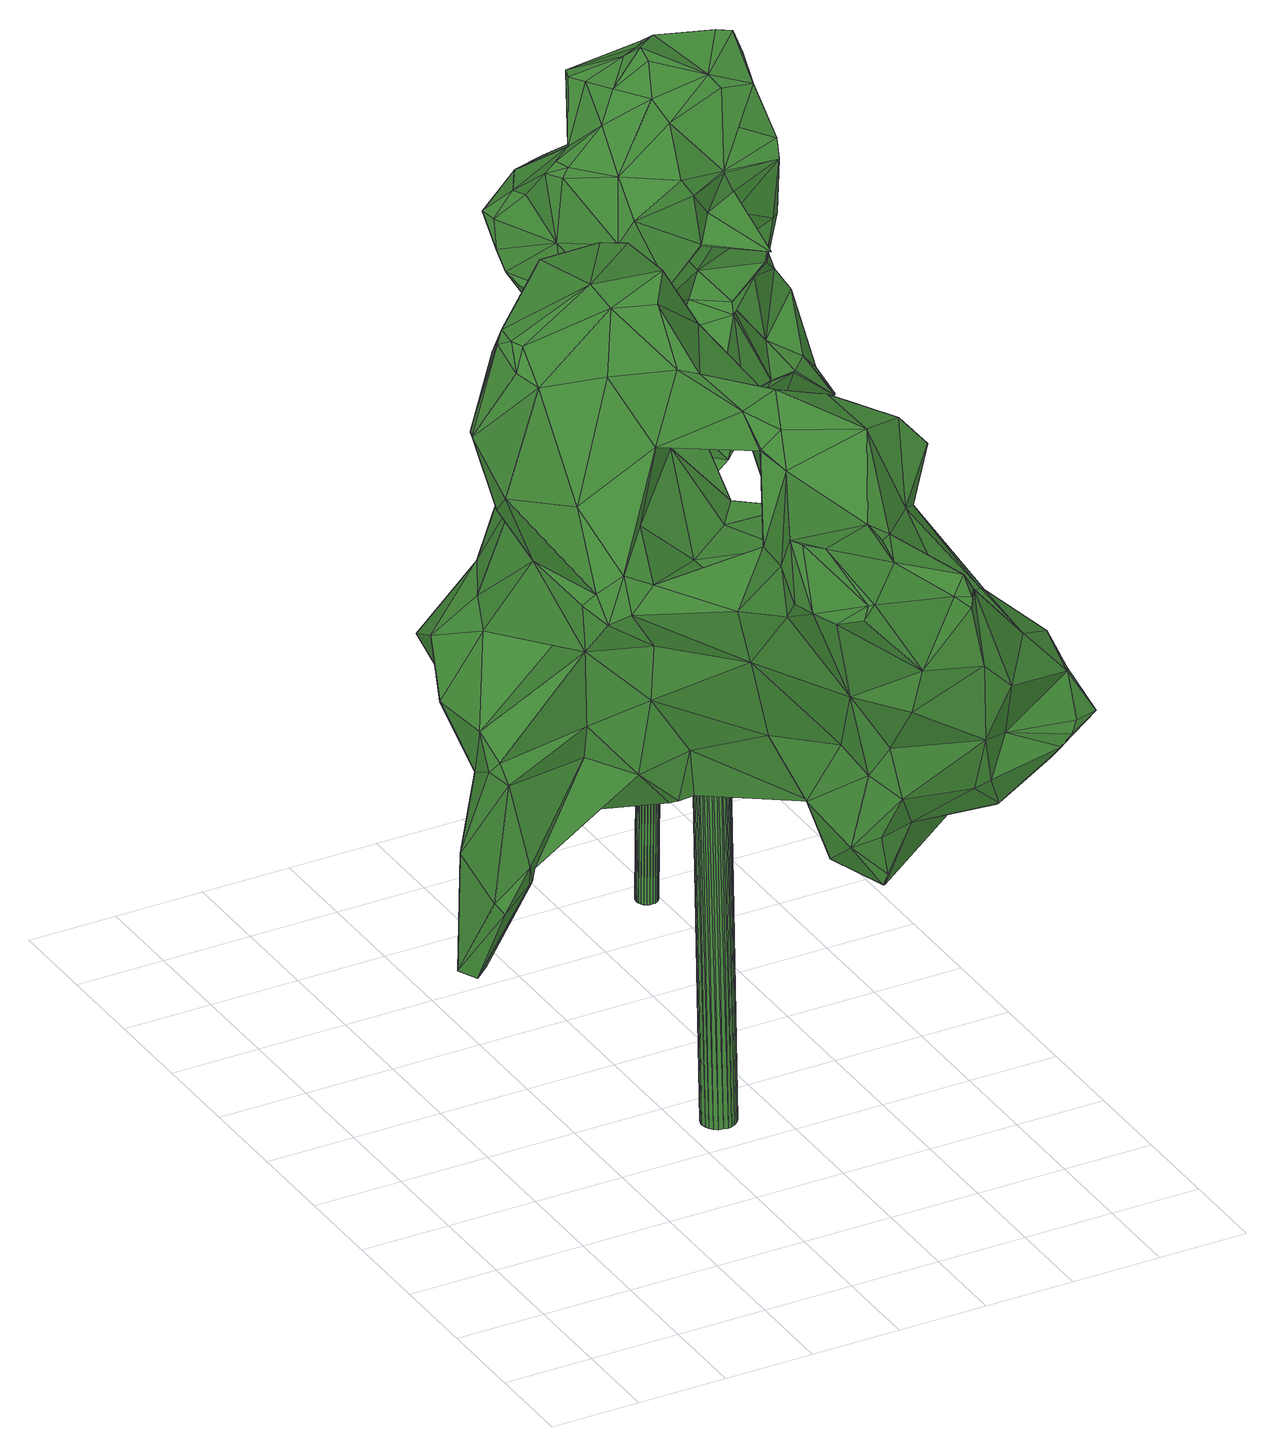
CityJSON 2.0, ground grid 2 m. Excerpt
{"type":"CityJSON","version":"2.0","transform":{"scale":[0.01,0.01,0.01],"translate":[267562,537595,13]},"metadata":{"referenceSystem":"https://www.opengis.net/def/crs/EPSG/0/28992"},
"CityObjects":{
"tree1":{"type":"SolitaryVegetationObject","attributes":{"gtid":119,"crown_width_m":10.82,"crown_median_z":24.97,"crown_r50_m":0.402,"crown_porosity":0.892,"trunk_H_m":11.79,"trunk_DBH_m":0.772,"trunk_radius_m":0.386,"trunk_base_height_m":13.18,"original_gtid":"119"},"geometry":[{"type":"Solid","lod":"3","boundaries":[[[[0,1,2]],[[3,4,5]],[[6,7,8]],[[9,10,11]],[[12,13,14]],[[14,15,11]],[[16,17,18]],[[19,17,16]],[[20,3,5]],[[21,22,23]],[[24,25,26]],[[27,28,1]],[[29,30,31]],[[32,33,34]],[[18,17,35]],[[36,37,38]],[[39,40,8]],[[41,42,43]],[[31,30,44]],[[45,46,47]],[[46,45,48]],[[49,50,51]],[[52,53,54]],[[55,56,57]],[[56,58,57]],[[59,60,61]],[[62,63,64]],[[65,64,63]],[[66,67,68]],[[69,68,67]],[[69,67,66]],[[46,48,70]],[[71,72,73]],[[73,74,71]],[[66,75,76]],[[31,77,78]],[[74,79,71]],[[26,80,81]],[[82,83,84]],[[70,85,38]],[[34,48,86]],[[35,87,88]],[[85,33,89]],[[90,10,9]],[[89,33,32]],[[91,92,82]],[[32,34,86]],[[93,94,95]],[[94,96,95]],[[70,33,85]],[[97,98,99]],[[100,101,102]],[[36,103,37]],[[104,105,106]],[[36,107,103]],[[40,39,108]],[[11,15,9]],[[27,78,77]],[[88,18,35]],[[109,110,111]],[[112,113,114]],[[115,3,116]],[[1,29,78]],[[89,38,85]],[[89,32,117]],[[118,119,120]],[[121,122,23]],[[123,124,125]],[[27,1,78]],[[126,127,36]],[[126,36,38]],[[127,107,36]],[[19,128,129]],[[117,114,113]],[[130,37,131]],[[130,131,132]],[[103,132,131]],[[37,103,131]],[[35,17,133]],[[21,23,122]],[[16,128,19]],[[78,29,31]],[[42,134,135]],[[76,75,136]],[[137,136,75]],[[44,138,92]],[[139,140,81]],[[116,136,115]],[[76,136,116]],[[33,48,34]],[[133,59,35]],[[33,70,48]],[[26,25,90]],[[135,141,142]],[[9,15,143]],[[144,145,146]],[[147,148,149]],[[150,151,152]],[[148,153,154]],[[59,61,87]],[[59,87,35]],[[64,65,155]],[[103,156,157]],[[107,124,123]],[[5,158,159]],[[75,160,137]],[[137,160,161]],[[162,160,75]],[[66,162,75]],[[51,1,49]],[[163,98,164]],[[94,40,96]],[[8,40,94]],[[165,166,167]],[[49,1,28]],[[133,60,59]],[[168,110,169]],[[49,28,27]],[[169,110,54]],[[1,51,2]],[[51,15,2]],[[141,72,142]],[[170,171,172]],[[173,174,175]],[[2,15,14]],[[2,14,0]],[[43,42,142]],[[54,176,169]],[[72,43,142]],[[129,98,177]],[[178,177,98]],[[11,12,14]],[[135,142,42]],[[15,51,143]],[[104,42,41]],[[175,17,179]],[[175,179,173]],[[134,42,104]],[[169,43,168]],[[176,43,169]],[[176,54,53]],[[180,181,52]],[[41,43,176]],[[182,183,99]],[[17,175,184]],[[30,185,138]],[[174,173,144]],[[24,174,144]],[[186,113,187]],[[186,187,182]],[[127,161,124]],[[188,79,57]],[[72,71,43]],[[189,190,149]],[[99,98,182]],[[43,71,168]],[[110,191,111]],[[4,192,154]],[[193,139,194]],[[193,195,139]],[[94,119,196]],[[56,183,182]],[[38,130,70]],[[37,130,38]],[[135,100,141]],[[135,134,100]],[[90,9,143]],[[90,143,51]],[[82,92,197]],[[83,198,84]],[[128,98,129]],[[24,26,174]],[[41,105,104]],[[176,105,41]],[[176,53,105]],[[106,105,53]],[[71,79,191]],[[123,199,152]],[[154,200,201]],[[202,171,127]],[[202,127,126]],[[110,203,204]],[[205,203,110]],[[206,109,207]],[[193,194,164]],[[193,164,16]],[[71,191,168]],[[145,101,146]],[[206,207,108]],[[206,108,39]],[[208,166,197]],[[202,117,209]],[[210,209,117]],[[115,192,3]],[[52,106,53]],[[110,168,191]],[[211,77,31]],[[27,77,212]],[[102,101,97]],[[145,97,101]],[[87,213,88]],[[57,79,74]],[[172,190,170]],[[66,125,162]],[[93,95,152]],[[45,108,214]],[[45,214,86]],[[165,215,216]],[[49,212,50]],[[217,10,25]],[[10,90,25]],[[218,73,100]],[[141,100,73]],[[182,187,56]],[[89,117,38]],[[126,38,117]],[[188,111,79]],[[110,204,52]],[[110,52,54]],[[94,196,8]],[[153,209,210]],[[147,209,153]],[[86,48,45]],[[154,219,4]],[[5,159,20]],[[220,221,222]],[[6,8,196]],[[146,221,220]],[[146,220,222]],[[222,223,224]],[[136,137,170]],[[154,225,148]],[[189,148,225]],[[13,208,14]],[[14,208,0]],[[216,198,83]],[[221,226,223]],[[144,146,24]],[[4,3,192]],[[173,178,144]],[[123,227,107]],[[138,185,197]],[[7,228,229]],[[230,188,231]],[[63,231,188]],[[207,109,111]],[[107,227,103]],[[22,64,23]],[[189,149,148]],[[146,222,232]],[[146,232,24]],[[233,86,234]],[[114,233,234]],[[138,44,30]],[[6,196,121]],[[119,121,196]],[[3,20,116]],[[93,20,120]],[[20,159,120]],[[178,145,144]],[[61,235,87]],[[213,87,235]],[[178,98,97]],[[27,212,49]],[[213,235,195]],[[195,235,139]],[[19,179,17]],[[18,195,16]],[[88,195,18]],[[88,213,195]],[[211,212,77]],[[170,190,189]],[[204,215,180]],[[216,215,204]],[[100,102,218]],[[141,73,72]],[[81,80,211]],[[50,211,80]],[[197,92,138]],[[56,236,58]],[[97,183,218]],[[99,183,97]],[[222,221,223]],[[104,221,134]],[[218,102,97]],[[167,224,223]],[[150,68,69]],[[152,68,150]],[[155,205,206]],[[139,61,140]],[[139,235,61]],[[184,140,17]],[[17,140,133]],[[147,153,148]],[[221,146,101]],[[221,101,134]],[[132,46,130]],[[70,130,46]],[[229,39,7]],[[76,116,69]],[[115,136,170]],[[115,170,189]],[[209,171,202]],[[25,24,232]],[[81,237,139]],[[211,237,81]],[[112,234,62]],[[114,234,112]],[[110,109,205]],[[206,205,109]],[[94,93,119]],[[120,119,93]],[[58,22,21]],[[104,106,181]],[[122,118,91]],[[113,163,238]],[[215,167,226]],[[226,167,223]],[[173,179,129]],[[76,69,66]],[[123,125,66]],[[184,81,140]],[[167,215,165]],[[230,231,214]],[[58,21,57]],[[65,57,21]],[[63,62,214]],[[158,91,118]],[[158,120,159]],[[158,118,120]],[[174,184,175]],[[22,239,64]],[[116,20,69]],[[167,208,217]],[[82,84,91]],[[217,208,13]],[[7,6,228]],[[128,164,98]],[[16,164,128]],[[16,195,193]],[[91,84,122]],[[170,137,240]],[[206,229,228]],[[163,200,238]],[[194,200,163]],[[194,139,237]],[[178,129,177]],[[129,178,173]],[[103,157,132]],[[149,190,147]],[[238,200,154]],[[20,151,69]],[[147,190,172]],[[241,242,224]],[[198,122,84]],[[198,204,122]],[[163,113,186]],[[40,108,157]],[[189,192,115]],[[26,184,174]],[[26,81,184]],[[73,55,74]],[[57,74,55]],[[178,97,145]],[[32,233,114]],[[132,157,46]],[[45,157,108]],[[202,126,117]],[[46,157,47]],[[45,47,157]],[[122,121,118]],[[119,118,121]],[[227,96,156]],[[194,163,164]],[[201,200,243]],[[73,218,55]],[[155,6,121]],[[155,206,6]],[[63,214,231]],[[12,11,10]],[[121,23,155]],[[10,217,13]],[[219,31,44]],[[219,44,4]],[[215,226,180]],[[60,140,61]],[[238,153,210]],[[238,210,113]],[[98,163,186]],[[98,186,182]],[[32,114,117]],[[83,197,166]],[[83,166,165]],[[113,210,117]],[[133,140,60]],[[90,51,50]],[[96,227,95]],[[152,95,227]],[[123,152,227]],[[44,158,5]],[[5,4,44]],[[214,108,230]],[[10,13,12]],[[224,242,222]],[[56,55,183]],[[218,183,55]],[[112,187,113]],[[232,222,242]],[[129,179,19]],[[204,203,122]],[[86,233,32]],[[65,205,155]],[[212,211,50]],[[1,185,29]],[[191,79,111]],[[150,69,151]],[[216,83,165]],[[216,204,198]],[[52,181,106]],[[204,180,52]],[[160,124,161]],[[241,232,242]],[[154,201,219]],[[31,219,201]],[[64,155,23]],[[244,201,243]],[[211,244,237]],[[194,237,244]],[[194,244,243]],[[134,101,100]],[[170,240,171]],[[8,7,39]],[[206,228,6]],[[31,201,211]],[[211,201,244]],[[104,181,221]],[[221,181,226]],[[62,236,112]],[[64,236,62]],[[197,83,82]],[[162,125,124]],[[160,162,124]],[[236,56,187]],[[236,187,112]],[[93,151,20]],[[207,188,230]],[[207,230,108]],[[152,151,93]],[[63,188,57]],[[65,63,57]],[[226,181,180]],[[96,40,156]],[[90,80,26]],[[50,80,90]],[[0,185,1]],[[30,29,185]],[[245,197,185]],[[245,185,0]],[[205,21,203]],[[122,203,21]],[[172,171,147]],[[209,147,171]],[[208,167,166]],[[58,236,22]],[[189,225,192]],[[154,192,225]],[[227,156,103]],[[40,157,156]],[[245,0,197]],[[0,208,197]],[[66,199,123]],[[68,152,199]],[[68,199,66]],[[127,124,107]],[[171,240,127]],[[127,240,161]],[[224,167,241]],[[217,241,167]],[[25,232,241]],[[25,241,217]],[[207,111,188]],[[205,65,21]],[[240,137,161]],[[64,239,236]],[[22,236,239]],[[39,229,206]],[[158,246,91]],[[92,91,246]],[[44,246,158]],[[92,246,44]],[[153,238,154]],[[243,200,194]],[[214,234,86]],[[62,234,214]],[[247,248,249]],[[247,249,250]],[[250,249,251]],[[250,251,252]],[[249,248,253]],[[249,253,251]],[[251,253,254]],[[251,254,252]],[[253,248,255]],[[253,255,254]],[[254,255,256]],[[254,256,252]],[[255,248,257]],[[255,257,256]],[[256,257,258]],[[256,258,252]],[[257,248,259]],[[257,259,258]],[[258,259,260]],[[258,260,252]],[[259,248,261]],[[259,261,260]],[[260,261,262]],[[260,262,252]],[[261,248,263]],[[261,263,262]],[[262,263,264]],[[262,264,252]],[[263,248,265]],[[263,265,264]],[[264,265,266]],[[264,266,252]],[[265,248,267]],[[265,267,266]],[[266,267,268]],[[266,268,252]],[[267,248,269]],[[267,269,268]],[[268,269,270]],[[268,270,252]],[[269,248,271]],[[269,271,270]],[[270,271,272]],[[270,272,252]],[[271,248,273]],[[271,273,272]],[[272,273,274]],[[272,274,252]],[[273,248,275]],[[273,275,274]],[[274,275,276]],[[274,276,252]],[[275,248,277]],[[275,277,276]],[[276,277,278]],[[276,278,252]],[[277,248,279]],[[277,279,278]],[[278,279,280]],[[278,280,252]],[[279,248,281]],[[279,281,280]],[[280,281,282]],[[280,282,252]],[[281,248,283]],[[281,283,282]],[[282,283,284]],[[282,284,252]],[[283,248,285]],[[283,285,284]],[[284,285,286]],[[284,286,252]],[[285,248,287]],[[285,287,286]],[[286,287,288]],[[286,288,252]],[[287,248,289]],[[287,289,288]],[[288,289,290]],[[288,290,252]],[[289,248,291]],[[289,291,290]],[[290,291,292]],[[290,292,252]],[[291,248,293]],[[291,293,292]],[[292,293,294]],[[292,294,252]],[[293,248,295]],[[293,295,294]],[[294,295,296]],[[294,296,252]],[[295,248,247]],[[295,247,296]],[[296,247,250]],[[296,250,252]]]]}]},
"tree2":{"type":"SolitaryVegetationObject","attributes":{"gtid":88,"crown_width_m":6.3,"crown_median_z":26.91,"crown_r50_m":0.338,"crown_porosity":0.909,"trunk_H_m":13.81,"trunk_DBH_m":0.476,"trunk_radius_m":0.238,"trunk_base_height_m":13.1,"original_gtid":"88"},"geometry":[{"type":"Solid","lod":"3","boundaries":[[[[297,298,299]],[[300,301,302]],[[303,304,305]],[[306,307,308]],[[309,310,311]],[[312,313,314]],[[315,316,317]],[[318,319,320]],[[310,321,322]],[[310,322,311]],[[323,324,325]],[[326,327,328]],[[326,328,329]],[[330,331,332]],[[333,334,335]],[[336,337,338]],[[339,311,322]],[[314,340,341]],[[342,343,344]],[[345,346,347]],[[348,349,350]],[[350,326,344]],[[351,344,326]],[[352,353,354]],[[353,355,354]],[[331,356,357]],[[358,359,348]],[[360,352,361]],[[362,363,307]],[[364,365,366]],[[297,367,298]],[[368,367,297]],[[298,367,299]],[[369,370,371]],[[369,371,364]],[[372,373,335]],[[374,375,312]],[[318,320,347]],[[318,347,376]],[[377,378,308]],[[378,306,308]],[[378,379,306]],[[380,381,382]],[[383,384,385]],[[355,386,387]],[[355,387,354]],[[388,381,389]],[[390,301,391]],[[300,391,301]],[[345,347,392]],[[393,394,395]],[[396,301,324]],[[372,397,383]],[[396,398,399]],[[392,400,401]],[[402,403,404]],[[402,405,403]],[[406,337,336]],[[407,321,404]],[[408,409,410]],[[406,411,337]],[[410,337,411]],[[324,301,390]],[[379,412,413]],[[334,333,414]],[[415,416,414]],[[417,341,418]],[[419,420,421]],[[308,307,377]],[[386,422,405]],[[423,424,402]],[[423,402,404]],[[425,310,309]],[[335,343,342]],[[416,415,426]],[[413,306,379]],[[427,314,341]],[[421,428,429]],[[430,427,431]],[[427,430,314]],[[303,432,304]],[[433,434,381]],[[388,433,381]],[[380,389,381]],[[389,375,435]],[[307,306,362]],[[410,436,337]],[[407,403,437]],[[438,439,378]],[[440,441,376]],[[310,442,423]],[[425,442,310]],[[390,325,324]],[[413,412,348]],[[443,444,445]],[[324,323,396]],[[405,446,315]],[[447,315,446]],[[344,351,448]],[[344,448,342]],[[448,351,449]],[[450,401,377]],[[451,452,434]],[[352,453,361]],[[454,455,456]],[[457,458,421]],[[428,456,459]],[[434,452,381]],[[395,460,393]],[[348,350,413]],[[459,451,429]],[[434,461,451]],[[451,461,429]],[[353,462,355]],[[461,434,433]],[[459,429,428]],[[312,314,463]],[[464,465,466]],[[377,307,363]],[[467,468,435]],[[416,468,467]],[[469,468,416]],[[389,435,468]],[[389,380,340]],[[448,333,342]],[[357,356,470]],[[326,471,351]],[[469,416,426]],[[338,439,336]],[[417,418,472]],[[342,333,335]],[[349,327,326]],[[429,461,419]],[[429,419,421]],[[433,469,419]],[[426,419,469]],[[433,419,461]],[[320,473,474]],[[475,420,476]],[[475,476,449]],[[352,477,353]],[[331,357,478]],[[361,453,408]],[[479,480,306]],[[481,482,483]],[[321,310,423]],[[321,423,404]],[[413,479,306]],[[350,479,413]],[[436,409,484]],[[484,409,408]],[[395,318,441]],[[376,441,318]],[[297,299,473]],[[485,408,486]],[[382,340,380]],[[343,487,488]],[[489,338,490]],[[317,316,485]],[[383,397,384]],[[466,491,492]],[[330,422,386]],[[453,493,494]],[[472,495,496]],[[372,497,373]],[[498,499,490]],[[500,499,498]],[[375,335,334]],[[425,309,501]],[[451,459,452]],[[375,372,335]],[[489,358,412]],[[502,440,503]],[[305,304,504]],[[359,489,499]],[[490,499,489]],[[344,479,350]],[[362,480,363]],[[306,480,362]],[[477,360,300]],[[391,300,360]],[[450,377,363]],[[470,356,398]],[[505,470,398]],[[325,506,406]],[[396,399,301]],[[471,492,351]],[[469,433,468]],[[388,468,433]],[[339,507,366]],[[322,507,339]],[[300,508,477]],[[302,508,300]],[[356,331,462]],[[343,479,344]],[[426,415,419]],[[352,360,477]],[[301,399,302]],[[509,332,478]],[[317,486,510]],[[473,357,474]],[[449,351,492]],[[327,432,328]],[[393,460,431]],[[490,511,498]],[[512,498,511]],[[502,503,463]],[[463,430,502]],[[330,364,366]],[[410,409,436]],[[330,366,422]],[[431,427,417]],[[485,486,513]],[[476,419,415]],[[325,390,506]],[[472,496,417]],[[509,514,370]],[[504,501,454]],[[515,360,361]],[[515,361,410]],[[444,504,304]],[[437,403,405]],[[402,447,446]],[[402,446,405]],[[331,355,462]],[[404,403,407]],[[492,491,475]],[[412,358,348]],[[493,352,354]],[[420,475,421]],[[453,494,315]],[[432,500,516]],[[326,350,349]],[[444,443,425]],[[457,475,305]],[[487,480,488]],[[474,357,470]],[[450,346,345]],[[450,487,346]],[[312,463,374]],[[488,480,479]],[[488,479,343]],[[383,385,497]],[[517,443,498]],[[512,517,498]],[[448,414,333]],[[421,458,428]],[[457,456,458]],[[415,414,448]],[[456,428,458]],[[407,507,321]],[[437,507,407]],[[303,328,432]],[[372,374,397]],[[472,309,495]],[[331,478,332]],[[299,518,473]],[[388,389,468]],[[501,418,454]],[[454,418,455]],[[302,399,519]],[[318,395,394]],[[318,394,297]],[[411,406,506]],[[490,484,511]],[[338,484,490]],[[424,442,512]],[[450,480,487]],[[363,480,450]],[[303,465,464]],[[305,465,303]],[[487,384,346]],[[341,340,382]],[[495,368,520]],[[427,341,417]],[[329,328,303]],[[473,518,357]],[[432,445,304]],[[516,445,432]],[[477,508,353]],[[462,353,508]],[[521,311,339]],[[443,516,498]],[[511,408,485]],[[511,485,512]],[[305,491,465]],[[449,492,475]],[[367,365,299]],[[367,368,365]],[[521,366,365]],[[420,419,476]],[[476,415,448]],[[476,448,449]],[[521,339,366]],[[521,309,311]],[[368,521,365]],[[359,327,349]],[[464,471,329]],[[375,389,313]],[[375,313,312]],[[321,507,322]],[[366,507,422]],[[422,507,405]],[[437,405,507]],[[303,464,329]],[[359,499,327]],[[398,356,462]],[[408,410,361]],[[391,360,410]],[[515,410,360]],[[423,442,424]],[[323,522,396]],[[400,522,323]],[[523,297,394]],[[523,368,297]],[[512,442,517]],[[323,325,524]],[[524,438,377]],[[325,406,524]],[[396,522,470]],[[400,470,522]],[[375,467,435]],[[389,340,313]],[[314,313,340]],[[444,501,504]],[[425,501,444]],[[456,457,454]],[[438,378,377]],[[472,418,501]],[[472,501,309]],[[320,319,473]],[[489,359,358]],[[391,410,411]],[[391,411,390]],[[354,387,493]],[[349,348,359]],[[500,327,499]],[[489,412,379]],[[525,401,400]],[[345,401,450]],[[392,401,345]],[[524,401,525]],[[524,525,323]],[[524,377,401]],[[525,400,323]],[[493,453,352]],[[304,445,444]],[[305,454,457]],[[305,504,454]],[[443,445,516]],[[456,452,459]],[[381,452,382]],[[417,520,431]],[[368,523,520]],[[431,520,393]],[[523,393,520]],[[341,382,526]],[[509,518,299]],[[332,509,370]],[[456,455,452]],[[509,478,518]],[[478,357,518]],[[523,394,393]],[[305,475,491]],[[465,491,466]],[[326,329,471]],[[373,343,335]],[[524,439,438]],[[524,406,439]],[[336,439,406]],[[489,439,338]],[[489,379,439]],[[379,378,439]],[[372,383,497]],[[510,315,317]],[[374,372,375]],[[315,494,405]],[[483,527,481]],[[327,500,432]],[[510,453,315]],[[502,430,431]],[[511,484,408]],[[337,484,338]],[[503,440,528]],[[503,528,384]],[[464,466,471]],[[492,471,466]],[[302,519,508]],[[462,508,519]],[[398,462,519]],[[398,519,399]],[[494,387,386]],[[411,506,390]],[[487,385,384]],[[505,398,396]],[[332,370,369]],[[392,529,400]],[[494,493,387]],[[474,529,320]],[[320,529,392]],[[470,400,529]],[[470,529,474]],[[505,396,470]],[[484,337,436]],[[530,442,443]],[[530,443,517]],[[530,517,442]],[[496,520,417]],[[495,520,496]],[[309,521,495]],[[368,495,521]],[[330,369,364]],[[332,369,330]],[[384,397,503]],[[502,460,440]],[[510,486,453]],[[408,453,486]],[[373,497,343]],[[346,384,528]],[[346,528,347]],[[376,528,440]],[[376,347,528]],[[330,355,331]],[[386,355,330]],[[297,319,318]],[[375,414,467]],[[334,414,375]],[[467,414,416]],[[297,473,319]],[[314,430,463]],[[320,392,347]],[[494,386,405]],[[503,397,463]],[[425,443,442]],[[502,431,460]],[[463,397,374]],[[364,371,365]],[[452,526,382]],[[516,500,498]],[[482,481,527]],[[482,527,483]],[[402,424,447]],[[315,447,316]],[[317,513,486]],[[485,513,317]],[[441,460,395]],[[440,460,441]],[[341,455,418]],[[485,316,447]],[[485,447,512]],[[424,512,447]],[[475,531,421]],[[421,531,457]],[[475,457,531]],[[365,371,514]],[[299,514,509]],[[365,514,299]],[[370,514,371]],[[455,341,526]],[[455,526,452]],[[343,385,487]],[[497,385,343]],[[532,533,534]],[[532,534,535]],[[535,534,536]],[[535,536,537]],[[534,533,538]],[[534,538,536]],[[536,538,539]],[[536,539,537]],[[538,533,540]],[[538,540,539]],[[539,540,541]],[[539,541,537]],[[540,533,542]],[[540,542,541]],[[541,542,543]],[[541,543,537]],[[542,533,544]],[[542,544,543]],[[543,544,545]],[[543,545,537]],[[544,533,546]],[[544,546,545]],[[545,546,547]],[[545,547,537]],[[546,533,548]],[[546,548,547]],[[547,548,549]],[[547,549,537]],[[548,533,550]],[[548,550,549]],[[549,550,551]],[[549,551,537]],[[550,533,552]],[[550,552,551]],[[551,552,553]],[[551,553,537]],[[552,533,554]],[[552,554,553]],[[553,554,555]],[[553,555,537]],[[554,533,556]],[[554,556,555]],[[555,556,557]],[[555,557,537]],[[556,533,558]],[[556,558,557]],[[557,558,559]],[[557,559,537]],[[558,533,560]],[[558,560,559]],[[559,560,561]],[[559,561,537]],[[560,533,562]],[[560,562,561]],[[561,562,563]],[[561,563,537]],[[562,533,564]],[[562,564,563]],[[563,564,565]],[[563,565,537]],[[564,533,566]],[[564,566,565]],[[565,566,567]],[[565,567,537]],[[566,533,568]],[[566,568,567]],[[567,568,569]],[[567,569,537]],[[568,533,570]],[[568,570,569]],[[569,570,571]],[[569,571,537]],[[570,533,572]],[[570,572,571]],[[571,572,573]],[[571,573,537]],[[572,533,574]],[[572,574,573]],[[573,574,575]],[[573,575,537]],[[574,533,576]],[[574,576,575]],[[575,576,577]],[[575,577,537]],[[576,533,578]],[[576,578,577]],[[577,578,579]],[[577,579,537]],[[578,533,580]],[[578,580,579]],[[579,580,581]],[[579,581,537]],[[580,533,532]],[[580,532,581]],[[581,532,535]],[[581,535,537]]]]}]}
},
"vertices":[
[703,1130,854],[675,1007,715],[680,1139,821],[1052,522,937],[862,557,870],[888,558,971],[985,622,1563],[1008,597,1597],[1066,531,1580],[491,1188,808],[532,1202,911],[543,1269,852],[559,1257,874],[564,1211,924],[577,1257,856],[551,1232,798],[150,620,990],[101,734,786],[87,564,760],[135,674,998],[1044,540,1031],[658,866,1511],[669,787,1286],[760,828,1322],[223,1142,1056],[432,1006,988],[304,1019,850],[677,952,693],[670,975,694],[723,906,761],[762,876,837],[695,816,775],[612,183,1489],[681,78,1543],[630,259,1607],[56,662,561],[933,50,1345],[910,60,1483],[796,59,1368],[1001,534,1658],[966,439,1505],[554,1227,1796],[402,1109,1736],[554,1014,1848],[768,710,935],[815,323,1569],[804,192,1551],[834,297,1540],[671,238,1597],[644,998,692],[589,972,722],[568,1124,745],[681,1184,1600],[705,1226,1729],[734,1212,1747],[400,788,1487],[430,648,1389],[578,783,1579],[538,775,1411],[105,690,545],[134,696,530],[137,692,529],[657,475,1483],[710,584,1636],[763,576,1397],[751,707,1589],[1270,194,1070],[1237,233,1103],[1237,256,1128],[1162,327,949],[694,74,1544],[551,923,1840],[403,1023,1741],[388,929,1697],[518,878,1712],[1175,210,978],[1176,262,934],[643,886,716],[696,927,718],[633,793,1740],[486,932,864],[309,838,763],[814,920,1187],[809,1021,1188],[808,943,1273],[670,75,1513],[617,289,1606],[83,627,553],[103,549,737],[637,129,1486],[482,1156,800],[809,809,1220],[811,835,1031],[1065,456,1256],[1037,539,1440],[1114,379,1302],[1093,359,1322],[313,814,1371],[358,678,1216],[356,686,1320],[299,1045,1546],[352,972,1418],[256,864,1481],[968,158,1460],[458,1251,1594],[580,1264,1757],[584,1274,1734],[1002,60,1273],[896,477,1690],[827,785,1641],[788,988,1703],[675,775,1728],[572,427,1380],[609,441,1243],[623,312,1412],[1033,367,815],[1147,359,913],[697,182,1271],[902,654,1299],[998,610,1296],[1029,563,1194],[912,666,1398],[804,880,1339],[1207,201,1177],[1049,173,1092],[1213,171,1076],[782,77,1265],[948,71,1156],[148,655,1025],[147,737,1057],[877,74,1512],[916,69,1502],[917,106,1535],[125,753,645],[311,1075,1539],[375,1076,1726],[1071,248,878],[1028,160,939],[812,862,965],[253,698,727],[159,748,660],[368,987,1706],[392,1051,1741],[543,1200,784],[193,1027,1120],[279,989,1209],[329,1081,1229],[710,201,903],[716,300,824],[785,203,794],[1170,261,1056],[1078,316,1067],[1232,332,1197],[686,345,944],[758,455,866],[882,642,1442],[986,289,1358],[861,315,1538],[813,563,1080],[982,545,1056],[1175,166,1026],[984,114,1030],[1199,164,1051],[483,629,1092],[368,689,1032],[734,1191,1210],[755,1098,1132],[701,1213,1194],[678,937,1886],[729,1176,1812],[860,223,909],[812,171,1003],[772,187,917],[145,900,1045],[286,992,869],[160,775,940],[678,1200,1815],[366,822,1158],[246,903,1180],[156,773,942],[621,1142,1361],[540,1210,1545],[388,635,1292],[380,671,1348],[268,849,770],[752,919,852],[488,625,1220],[433,619,1310],[707,653,1694],[804,232,773],[795,201,817],[639,886,1844],[986,417,848],[369,703,952],[459,637,919],[181,585,807],[1027,568,1445],[854,1018,1033],[800,976,1274],[1240,263,1145],[570,624,952],[588,639,833],[788,181,1125],[669,953,1462],[805,1102,1510],[808,814,1609],[921,689,1655],[794,674,1710],[644,1157,988],[748,198,1064],[725,272,1103],[550,833,766],[615,941,708],[190,604,754],[730,511,1622],[675,1144,1315],[706,1072,1312],[575,1127,986],[244,804,1542],[666,648,863],[448,1122,1241],[453,1120,1483],[453,1154,1246],[518,1164,1264],[488,1161,1245],[752,321,841],[603,1155,1328],[1124,235,1271],[967,641,1625],[975,621,1630],[760,590,1668],[711,582,1640],[330,1081,1134],[609,255,1475],[616,324,1527],[225,659,723],[489,628,1362],[331,800,779],[670,478,1035],[706,548,1256],[955,131,1009],[487,1125,1218],[471,1152,1230],[551,638,832],[538,654,822],[694,1035,891],[728,723,1049],[714,695,19],[675,695,18],[712,705,19],[690,693,1198],[689,703,1198],[652,693,1197],[708,714,19],[685,713,1198],[702,722,18],[679,721,1198],[694,728,18],[671,727,1197],[685,732,18],[662,731,1197],[675,734,18],[652,732,1197],[665,732,18],[642,731,1197],[656,728,18],[632,727,1197],[648,722,17],[624,721,1196],[642,714,17],[618,713,1196],[638,705,17],[614,703,1196],[636,695,17],[613,693,1196],[638,685,17],[614,683,1196],[642,676,17],[618,674,1196],[648,668,17],[624,666,1196],[656,662,17],[633,660,1197],[665,658,18],[642,656,1197],[675,656,18],[652,655,1197],[685,658,18],[662,656,1197],[694,662,18],[671,660,1197],[702,668,18],[679,666,1198],[708,676,19],[685,674,1198],[712,685,19],[689,683,1198],
[1033,1837,1293],[1069,1825,1259],[1054,1823,1211],[875,1426,868],[793,1464,919],[908,1515,869],[1112,1426,1646],[1216,1453,1588],[1216,1429,1739],[734,1340,1427],[668,1395,1380],[697,1370,1377],[1255,1650,1426],[1317,1563,1335],[1301,1592,1322],[948,1689,1704],[966,1700,1834],[969,1752,1704],[1184,1522,1127],[1189,1466,1237],[1172,1518,1180],[898,1826,1344],[916,1807,1327],[873,1765,1267],[1345,1511,1172],[1290,1603,1203],[715,1529,1084],[743,1454,943],[679,1439,1096],[913,1343,1568],[914,1373,1511],[973,1464,1606],[988,1340,1646],[1053,1581,1099],[987,1651,1052],[973,1638,1171],[781,1521,1795],[773,1557,1793],[749,1561,1769],[839,1289,1198],[869,1282,1158],[915,1259,1237],[1264,1639,1198],[1005,1771,1801],[1130,1726,1720],[769,1523,1772],[751,1515,1630],[818,1379,1676],[897,1631,1353],[781,1644,1469],[817,1750,1400],[874,1294,1460],[912,1307,1536],[838,1326,1577],[847,1365,1730],[1041,1475,966],[977,1488,929],[1078,1519,961],[1026,1556,957],[961,1668,1034],[940,1744,1078],[861,1312,1426],[897,1360,1485],[943,1398,938],[1000,1471,1050],[674,1427,1391],[692,1456,1373],[1167,1618,1260],[1165,1748,1290],[1230,1643,1186],[1136,1793,1303],[1152,1808,1400],[1078,1550,1238],[986,1679,1262],[1126,1687,1312],[724,1652,1689],[738,1622,1692],[769,1724,1688],[832,1618,1779],[829,1812,1423],[720,1481,1323],[725,1355,1375],[766,1315,1412],[1027,1780,1846],[1039,1689,1932],[1068,1772,1827],[681,1700,1628],[707,1715,1568],[688,1655,1560],[1120,1544,1042],[1095,1527,1009],[1023,1660,1939],[880,1714,1896],[784,1373,961],[827,1372,951],[871,1671,1277],[988,1760,1499],[983,1781,1358],[879,1869,1472],[789,1561,1016],[767,1726,1685],[935,1551,919],[908,1548,892],[813,1612,1197],[792,1535,1276],[1352,1446,1137],[1346,1546,1000],[1355,1447,1138],[1270,1501,1056],[742,1335,1135],[1348,1548,1000],[1058,1354,1116],[959,1463,1114],[920,1316,1042],[854,1376,1059],[824,1303,1426],[801,1313,1471],[872,1547,1854],[966,1508,1910],[911,1569,1918],[1145,1736,1575],[1207,1659,1654],[1089,1496,1939],[1110,1478,1910],[1185,1482,1898],[1160,1551,1090],[1286,1455,1243],[1246,1417,1239],[1276,1559,1398],[978,1546,1976],[1085,1792,1610],[1213,1576,1914],[1193,1583,1968],[959,1802,1614],[1040,1794,1552],[1051,1471,1503],[1049,1653,1962],[1154,1633,1936],[869,1683,1899],[862,1364,1122],[1344,1549,1001],[852,1417,1276],[843,1355,1247],[842,1844,1508],[867,1870,1462],[1218,1489,1282],[1182,1472,1450],[1208,1466,1479],[1203,1465,1481],[1268,1521,1087],[1244,1418,1236],[848,1433,1799],[949,1354,1804],[756,1581,1412],[1189,1625,1927],[1163,1653,1846],[1042,1470,1054],[1221,1553,1691],[1152,1684,1729],[1226,1597,1839],[1232,1468,1764],[1217,1560,1868],[1207,1625,1903],[877,1854,1517],[1164,1601,1969],[1004,1580,940],[884,1815,1642],[1112,1272,1632],[1103,1414,1703],[1029,1388,1688],[886,1642,1904],[953,1604,1964],[975,1574,1994],[910,1654,1073],[988,1340,1650],[1196,1666,1548],[1019,1818,1202],[903,1753,1178],[1078,1411,1759],[986,1470,1868],[990,1418,869],[951,1710,1111],[801,1380,1554],[733,1488,1470],[860,1823,928],[860,1825,930],[862,1825,929],[971,1404,1224],[1179,1396,1244],[1019,1420,1217],[690,1619,1525],[754,1499,1518],[878,1366,1358],[1033,1326,1344],[1078,1408,1756],[974,1346,1764],[1096,1523,1010],[1121,1540,1043],[1216,1660,1436],[1193,1665,1547],[691,1670,1622],[1095,1399,1423],[985,1445,1389],[1023,1457,1450],[1213,1537,1561],[887,1831,1562],[849,1801,1611],[1233,1469,1588],[880,1505,1024],[805,1416,1041],[1268,1538,1095],[936,1480,883],[991,1760,1229],[1104,1536,1191],[1093,1351,1259],[1179,1395,1247],[1068,1449,1261],[1073,1753,1318],[921,1415,964],[1103,1419,1441],[1106,1432,1427],[1021,1815,1201],[919,1536,892],[1067,1717,1423],[1194,1691,1309],[835,1573,1105],[1066,1740,1386],[714,1414,1163],[812,1492,1183],[1116,1717,1760],[862,1823,930],[831,1766,1552],[855,1674,1234],[1146,1582,1345],[1100,1534,1816],[999,1545,10],[975,1545,10],[998,1551,10],[1012,1546,1391],[1011,1552,1391],[988,1546,1391],[996,1557,10],[1009,1558,1391],[992,1562,10],[1005,1562,1391],[987,1566,10],[1000,1566,1391],[981,1568,10],[994,1569,1391],[975,1569,10],[988,1569,1391],[969,1568,10],[982,1569,1391],[963,1566,10],[976,1566,1391],[958,1562,10],[971,1562,1391],[954,1557,10],[967,1558,1391],[952,1551,10],[965,1552,1391],[951,1545,10],[964,1546,1391],[952,1539,10],[965,1539,1391],[954,1533,10],[967,1534,1391],[958,1528,10],[971,1529,1391],[963,1524,10],[976,1525,1391],[969,1522,10],[982,1523,1391],[975,1521,10],[988,1522,1391],[981,1522,10],[994,1523,1391],[987,1524,10],[1000,1525,1391],[992,1528,10],[1005,1529,1391],[996,1533,10],[1009,1534,1391],[998,1539,10],[1011,1539,1391]
]}
